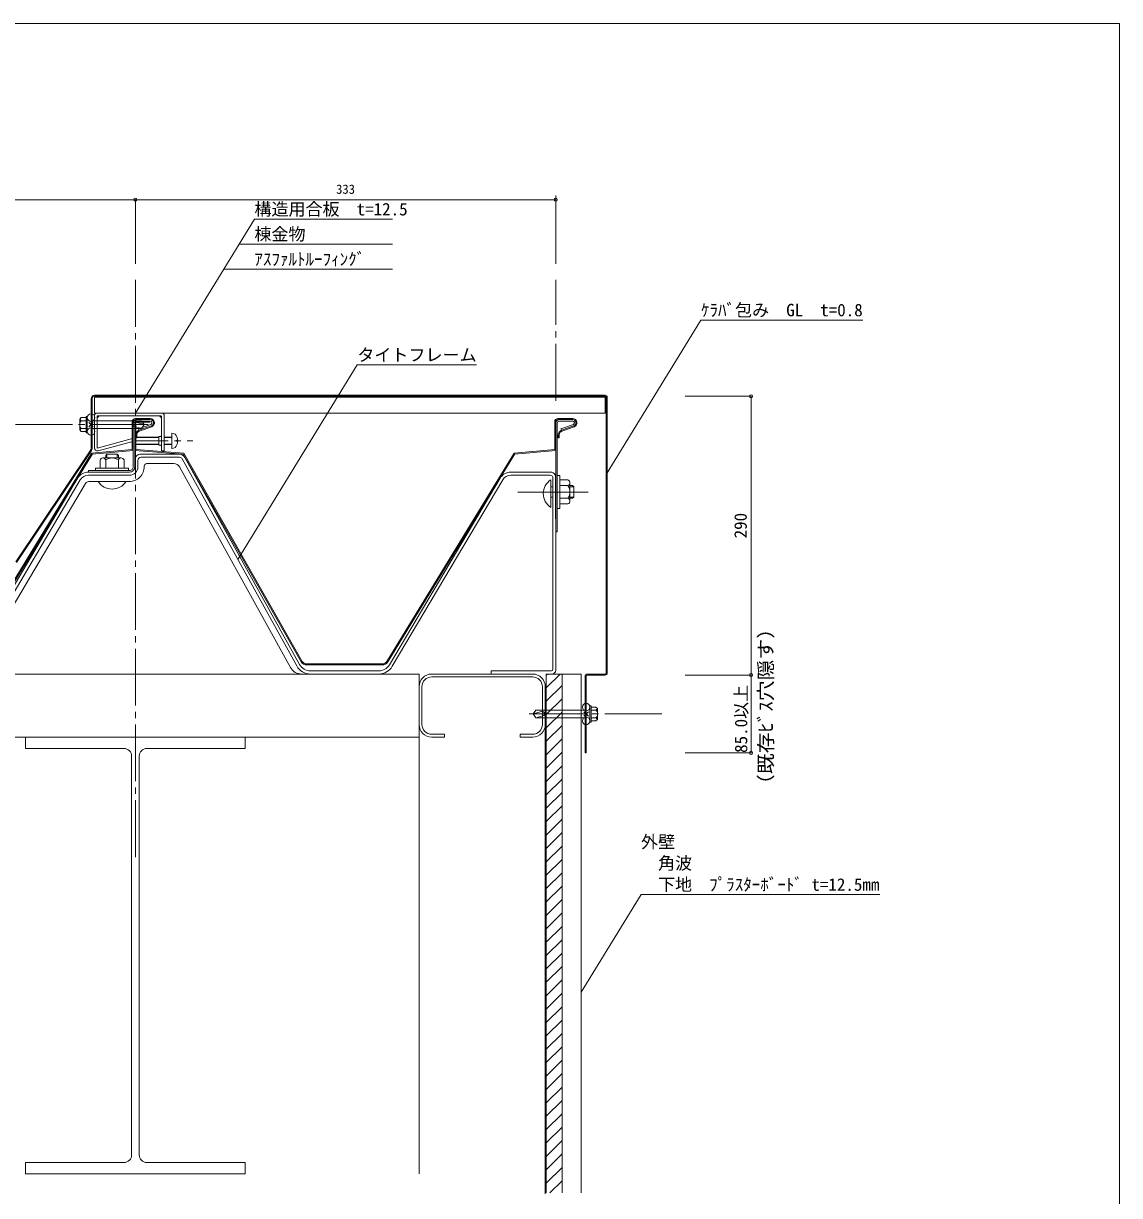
# Model space of a CAD drawing. Units: millimetres at full size, sheet at 1:5; details may follow other scales. Extents: x -3142 to 7368, y -2477 to 957.
# Drawn here: x 147 to 1015, y -370 to 558 of the extents above; entities that cross this region are included whole.
import ezdxf
from ezdxf.enums import TextEntityAlignment as Align

# ---------------------------------------------------------------- set-up
doc = ezdxf.new("R2010")
doc.units = ezdxf.units.MM
doc.header["$LTSCALE"] = 5
doc.header["$PDMODE"] = 32
doc.header["$PDSIZE"] = 2.5
doc.linetypes.add('CHAIN1', pattern=[8, 5, -1, 1, -1])
doc.linetypes.add('CHAIN2', pattern=[12, 9, -1, 1, -1])
for name, color, linetype, lineweight in [('0-0_0', 7, 'Continuous', 18), ('0-1_LAYER001', 7, 'Continuous', 18), ('0-3_LAYER003', 5, 'Continuous', 18), ('0-4_LAYER004', 7, 'Continuous', 18), ('0-6_LAYER006', 4, 'Continuous', 18), ('0-D', 8, 'Continuous', 18)]:
    doc.layers.add(name, color=color, linetype=linetype, lineweight=lineweight)
doc.styles.add('ＭＳ ゴシック', font='')
doc.styles.get('ＭＳ ゴシック').set_extended_font_data('MS Gothic')

# ---------------------------------------------------------------- blocks, each defined once
blk = doc.blocks.new('SH6-45')
at = {"layer": '0-4_LAYER004', "color": 6}
for p, q in [((9.167, 0), (-9.167, 0)), ((-7.083, 10), (-5, 7.917)), ((-5, 7.917), (-2.917, 10)), ((-5, 7.917), (-5, 1.667)), ((5, 7.917), (2.917, 10)), ((7.083, 10), (5, 7.917)), ((5, 7.917), (5, 1.667)), ((-14.167, -5), (14.167, -5)), ((-2.609, -62.34), (-5, -71.667)), ((3.049, -64), (0, -75))]:
    blk.add_line(p, q, dxfattribs=at)
blk.add_lwpolyline([(-10.833, 0), (-10.833, 1.667), (10.833, 1.667), (10.833, 0)], close=True, dxfattribs=at)
for points in [[(-9.167, 1.667), (-9.167, 7.917), (-7.083, 10), (7.083, 10), (9.167, 7.917), (9.167, 1.667)], [(-5, -5), (-5, -71.667), (0, -75), (5, -71.667), (5, -5)]]:
    blk.add_lwpolyline(points, dxfattribs=at)
for centre in [(-9.167, -5), (9.167, -5)]:
    blk.add_circle(centre, 5, dxfattribs=at)
blk.add_arc((0.291, -62.929), 2.959, 338.76959, 168.5333, dxfattribs=at)
at = {"layer": '0-D'}
for p, q in [((-2.946, -7.946), (2.946, -2.054)), ((-2.946, -2.054), (2.946, -7.946))]:
    blk.add_line(p, q, dxfattribs=at)
blk = doc.blocks.new('GROUP_7')
at = {"layer": '0-6_LAYER006'}
for p, q in [((490.87, 42.429), (491.144, 42.703)), ((490.87, 31.823), (501.75, 42.703)), ((490.87, 21.216), (503.37, 33.716)), ((490.87, 10.61), (503.37, 23.11)), ((490.87, 0.003), (503.37, 12.503)), ((490.87, -10.604), (503.37, 1.896)), ((490.87, -21.21), (503.37, -8.71)), ((490.87, -31.817), (503.37, -19.317)), ((490.87, -42.423), (503.37, -29.923)), ((490.87, -53.03), (503.37, -40.53)), ((490.87, -63.637), (503.37, -51.137)), ((490.87, -74.243), (503.37, -61.743)), ((490.87, -84.85), (503.37, -72.35)), ((490.87, -95.456), (503.37, -82.956)), ((490.87, -106.063), (503.37, -93.563)), ((490.87, -116.67), (503.37, -104.17)), ((490.87, -127.276), (503.37, -114.776)), ((490.87, -137.883), (503.37, -125.383)), ((490.87, -148.489), (503.37, -135.989)), ((490.87, -159.096), (503.37, -146.596)), ((490.87, -169.703), (503.37, -157.203)), ((490.87, -180.309), (503.37, -167.809)), ((490.87, -190.916), (503.37, -178.416)), ((490.87, -201.522), (503.37, -189.022)), ((490.87, -212.129), (503.37, -199.629)), ((490.87, -222.736), (503.37, -210.236)), ((490.87, -233.342), (503.37, -220.842)), ((490.87, -243.949), (503.37, -231.449)), ((490.87, -254.555), (503.37, -242.055)), ((490.87, -265.162), (503.37, -252.662)), ((490.87, -275.769), (503.37, -263.269)), ((490.87, -286.375), (503.37, -273.875)), ((490.87, -296.982), (503.37, -284.482)), ((490.87, -307.588), (503.37, -295.088)), ((490.87, -318.195), (503.37, -305.695)), ((490.87, -328.802), (503.37, -316.302)), ((490.87, -339.408), (503.37, -326.908)), ((490.87, -350.015), (503.37, -337.515)), ((490.87, -360.621), (503.37, -348.121)), ((493.777, -368.321), (503.37, -358.728))]:
    blk.add_line(p, q, dxfattribs=at)
blk = doc.blocks.new('GROUP_8')
at = {"layer": '0-4_LAYER004'}
blk.add_lwpolyline([(78.344, -7.297), (78.344, -16.297), (156.344, -16.297)], dxfattribs=at)
blk = doc.blocks.new('GROUP_9')
at = {"layer": '0-4_LAYER004'}
blk.add_lwpolyline([(156.344, -344.297), (78.344, -344.297), (78.344, -353.297), (252.344, -353.297), (252.344, -344.297), (174.344, -344.297)], dxfattribs=at)
blk = doc.blocks.new('GROUP_10')
at = {"layer": '0-4_LAYER004'}
blk.add_lwpolyline([(174.344, -16.297), (252.344, -16.297), (252.344, -7.297), (78.344, -7.297)], dxfattribs=at)
blk = doc.blocks.new('GROUP_15')
at = {"layer": '0-6_LAYER006'}
blk.add_line((503.37, 42.703), (503.37, -368.321), dxfattribs=at)
blk.add_lwpolyline([(490.87, -368.321), (490.87, 42.703), (503.37, 42.703)], dxfattribs=at)

msp = doc.modelspace()

# ---------------------------------------------------------------- linework, layer by layer
at = {"layer": '0-0_0'}
for p, q in [((-945, 558.15), (1015, 558.15)), ((1015, 558.15), (1015, -836.85)), ((-97.656, 418.49), (235.344, 418.49)), ((235.344, 418.49), (568.344, 418.49)), ((723.046, -19.76), (723.046, 262.784)), ((232.844, 220.623), (232.844, 242.553)), ((233.644, 242.553), (233.644, 219.897)), ((247.144, 245.053), (235.344, 245.053)), ((235.344, 244.253), (247.144, 244.253)), ((568.344, 242.553), (568.344, 219.897)), ((581.844, 245.053), (570.044, 245.053)), ((570.044, 244.253), (581.844, 244.253)), ((235.644, 220.553), (235.644, 241.253)), ((236.444, 229.873), (236.444, 232.243)), ((247.999, 239.403), (238.132, 235.813)), ((248.273, 238.651), (238.423, 235.055)), ((570.344, 229.873), (570.344, 232.243)), ((571.144, 229.873), (571.144, 232.243)), ((582.699, 239.403), (572.832, 235.813)), ((582.973, 238.651), (573.123, 235.055)), ((235.644, 229.873), (236.444, 229.873)), ((570.344, 229.873), (571.144, 229.873)), ((99.814, 52.613), (200.644, 217.703)), ((100.555, 52.293), (201.327, 217.283)), ((200.644, 217.703), (232.844, 220.623)), ((201.117, 216.943), (233.716, 219.903)), ((273.159, 216.933), (234.844, 219.803)), ((273.644, 217.703), (235.644, 220.553)), ((366.741, 52.423), (273.159, 216.933)), ((367.494, 52.723), (273.644, 217.703)), ((434.514, 52.613), (535.344, 217.703)), ((435.255, 52.293), (536.027, 217.283)), ((535.817, 216.943), (568.416, 219.903)), ((370.97, 50.703), (431.1, 50.703)), ((371.087, 49.903), (430.988, 49.903)), ((550.084, 42.703), (470.084, 42.703)), ((470.084, 40.403), (550.084, 40.403)), ((460.084, 2.703), (460.084, 32.703)), ((462.384, 32.703), (462.384, 2.703)), ((557.784, 2.703), (557.784, 32.703)), ((470.084, -4.997), (480.084, -4.997)), ((470.084, -7.297), (480.084, -7.297)), ((480.084, -4.997), (480.084, -7.297)), ((540.084, -7.297), (540.084, -4.997)), ((550.084, -4.997), (540.084, -4.997)), ((550.084, -7.297), (540.084, -7.297))]:
    msp.add_line(p, q, dxfattribs=at)
at = {"layer": '0-0_0', "color": 4}
for p, q in [((235.344, 418.49), (235.344, 367.573)), ((568.344, 418.49), (568.344, 367.573)), ((329.615, 403.086), (235.344, 249.484)), ((329.615, 403.086), (438.967, 403.086)), ((317.467, 383.292), (438.967, 383.292)), ((305.319, 363.499), (438.967, 363.499)), ((683.413, 323.164), (608.37, 200.89)), ((811.663, 323.164), (683.413, 323.164)), ((316.514, 133.41), (411.16, 287.624)), ((505.66, 287.624), (411.16, 287.624)), ((723.046, 262.784), (670.868, 262.784)), ((560.87, 41.79), (561.783, 42.703)), ((723.046, 41.903), (670.868, 41.903)), ((723.046, 41.903), (670.868, 41.903)), ((723.046, -19.76), (670.868, -19.76)), ((588.37, -209.403), (635.892, -131.973)), ((825, -131.973), (635.892, -131.973))]:
    msp.add_line(p, q, dxfattribs=at)
at = {"layer": '0-0_0', "color": 4, "linetype": 'CHAIN2'}
for p, q in [((235.344, -102.297), (235.344, 355.073)), ((568.344, 259.25), (568.344, 355.073)), ((140.384, 240.356), (248.168, 240.356)), ((652.299, 11.072), (544.515, 11.072))]:
    msp.add_line(p, q, dxfattribs=at)
at = {"layer": '0-0_0', "color": 5}
for p, q in [((200.244, 221.436), (200.244, 260.784)), ((201.044, 221.436), (201.044, 260.784)), ((203.044, 263.584), (607.37, 263.584)), ((203.044, 262.784), (607.37, 262.784)), ((222.231, 262.784), (607.37, 262.784)), ((608.37, 261.784), (608.37, 43.703)), ((609.17, 261.784), (609.17, 43.703)), ((264.244, 233.484), (264.244, 221.484)), ((235.644, 230.484), (253.944, 230.484)), ((235.644, 230.084), (253.944, 230.084)), ((235.644, 224.884), (253.944, 224.884)), ((235.644, 224.484), (253.944, 224.484)), ((258.244, 230.484), (264.244, 230.484)), ((258.244, 230.084), (264.244, 230.084)), ((258.244, 224.884), (264.244, 224.884)), ((258.244, 224.484), (264.244, 224.484)), ((268.097, 227.984), (268.732, 227.984)), ((569.544, 230.484), (569.544, 224.484)), ((199.907, 220.325), (140.598, 131.583)), ((200.572, 219.88), (141.263, 131.138)), ((591.639, 40.903), (591.639, -19.76)), ((592.439, 40.903), (592.439, -19.76)), ((593.439, 42.703), (607.37, 42.703)), ((607.37, 41.903), (593.439, 41.903)), ((591.639, -19.76), (592.439, -19.76))]:
    msp.add_line(p, q, dxfattribs=at)
at = {"layer": '0-0_0', "color": 33}
for p, q in [((202.844, 261.984), (607.37, 261.984)), ((202.844, 261.716), (202.844, 249.484)), ((607.37, 249.484), (607.37, 261.984)), ((607.37, 249.484), (202.844, 249.484))]:
    msp.add_line(p, q, dxfattribs=at)
at = {"layer": '0-0_0', "color": 3}
for p, q in [((202.844, 247.184), (202.844, 221.784)), ((205.144, 249.484), (255.944, 249.484)), ((206.558, 247.184), (205.144, 245.769)), ((205.144, 247.184), (205.144, 221.784)), ((205.144, 247.184), (255.544, 247.184)), ((254.53, 247.184), (255.944, 245.769)), ((255.944, 247.184), (255.944, 219.484)), ((258.244, 247.184), (258.244, 219.484)), ((233.005, 229.249), (205.144, 221.784)), ((233.44, 226.984), (205.74, 219.562)), ((233.44, 226.984), (232.844, 229.206)), ((253.944, 230.984), (255.444, 230.984)), ((255.944, 219.484), (258.244, 219.484))]:
    msp.add_line(p, q, dxfattribs=at)
at = {"layer": '0-0_0', "linetype": 'CHAIN1'}
msp.add_line((236.244, 227.484), (280.744, 227.484), dxfattribs=at)
at = {"layer": '0-0_0'}
for points in [[(236.644, 242.253), (246.844, 242.253), (246.844, 243.053)], [(535.344, 217.703), (567.544, 220.623), (567.544, 242.553)], [(573.37, 42.703), (588.37, 42.703), (588.37, -368.321)]]:
    msp.add_lwpolyline(points, dxfattribs=at)
at = {"layer": '0-0_0', "color": 3}
msp.add_lwpolyline([(253.944, 230.984), (253.944, 223.984), (255.444, 223.984)], dxfattribs=at)
at = {"layer": '0-0_0', "color": 5}
msp.add_lwpolyline([(268.097, 227.984), (268.097, 226.984), (268.732, 226.984)], dxfattribs=at)
for centre, radius, start, end in [((203.044, 260.784), 2.8, 90, 180), ((203.044, 260.784), 2, 90, 180), ((607.37, 261.784), 1.8, 0, 90), ((607.37, 261.784), 1, 0, 90), ((264.244, 229.265), 4.219, 17.94529, 90.00005), ((264.244, 225.702), 4.219, 269.99995, 342.05471), ((258.744, 227.484), 10, 2.86598, 17.94529), ((258.744, 227.484), 10, 342.05471, 357.13402), ((198.244, 221.436), 2, 326.24404, 0), ((198.244, 221.436), 2.8, 326.24404, 0), ((593.439, 40.903), 1.8, 90, 180), ((593.439, 40.903), 1, 90, 180), ((607.37, 43.703), 1, 270, 0), ((607.37, 43.703), 1.8, 270, 0)]:
    msp.add_arc(centre, radius, start, end, dxfattribs=at)
at = {"layer": '0-0_0', "color": 3}
for centre, radius, start, end in [((205.144, 247.184), 2.3, 90, 180), ((255.944, 247.184), 2.3, 0, 90), ((255.444, 231.484), 0.5, 270, 0), ((255.444, 223.484), 0.5, 0, 90), ((205.144, 221.784), 2.3, 180, 285)]:
    msp.add_arc(centre, radius, start, end, dxfattribs=at)
at = {"layer": '0-0_0'}
for centre, radius, start, end in [((235.344, 242.553), 2.5, 90.00004, 180.00004), ((235.344, 242.553), 1.7, 90.00004, 180.00004), ((236.644, 241.253), 1, 89.99996, 180.00004), ((247.144, 241.754), 3.3, 290.00438, 90.00443), ((570.044, 242.553), 2.5, 89.99996, 180.00004), ((571.344, 241.253), 3, 89.99996, 180.00004), ((570.044, 242.553), 1.7, 89.99996, 180.00004), ((581.844, 241.754), 3.3, 290.00438, 90.00443), ((239.443, 232.243), 3.799, 109.99719, 179.99723), ((239.444, 232.243), 3, 109.96027, 180.00117), ((574.143, 232.243), 3.799, 109.99719, 179.99723), ((574.144, 232.243), 3, 109.96027, 180.00117), ((371.081, 54.899), 4.996, 209.70993, 270.07602), ((370.969, 54.701), 3.998, 209.65489, 270.02099), ((430.992, 54.901), 4.998, 269.96162, 328.54584), ((431.105, 54.701), 3.998, 269.9332, 328.51742), ((470.084, 32.703), 10, 90, 180), ((470.084, 32.703), 7.7, 90, 180), ((550.084, 32.703), 10, 0, 90), ((550.084, 32.703), 7.7, 0, 90), ((470.084, 2.703), 10, 180, 270), ((470.084, 2.703), 7.7, 180, 270), ((550.084, 2.703), 10, 270, 0), ((550.084, 2.703), 7.7, 270, 0)]:
    msp.add_arc(centre, radius, start, end, dxfattribs=at)
at = {"layer": '0-0_0', "color": 1}
for centre in [(247.144, 241.753), (581.844, 241.753)]:
    msp.add_arc(centre, 2.5, 289.99785, 89.99789, dxfattribs=at)
at = {"layer": '0-0_0', "color": 6}
for p in [(235.344, 418.49), (568.344, 418.49), (723.046, 262.784), (723.046, 41.903), (723.046, -19.76)]:
    msp.add_point(p, dxfattribs=at)
at = {"layer": '0-1_LAYER001', "color": 3}
msp.add_line((568.344, 421.75), (568.344, 377.25), dxfattribs=at)
at = {"layer": '0-3_LAYER003'}
for p, q in [((236.644, 244.253), (247.144, 244.253)), ((236.644, 243.053), (247.144, 243.053)), ((571.344, 244.253), (581.844, 244.253)), ((571.344, 243.053), (581.844, 243.053)), ((233.644, 241.253), (233.644, 206.903)), ((234.844, 206.903), (234.844, 241.253)), ((568.344, 45.703), (568.344, 241.253)), ((569.544, 155.253), (569.544, 241.253)), ((209.594, 213.903), (224.094, 213.903)), ((212.844, 216.903), (211.844, 215.903)), ((211.844, 213.903), (211.844, 215.903)), ((212.844, 216.903), (220.844, 216.903)), ((212.844, 216.903), (212.844, 213.903)), ((220.844, 216.903), (220.844, 213.903)), ((221.844, 215.903), (220.844, 216.903)), ((221.844, 213.903), (221.844, 215.903)), ((270.211, 216.933), (239.844, 216.933)), ((270.211, 214.433), (239.844, 214.433)), ((365.324, 50.353), (274.586, 214.353)), ((203.844, 205.903), (229.844, 205.903)), ((203.844, 203.903), (203.844, 205.903)), ((207.344, 205.903), (207.344, 212.403)), ((211.844, 205.903), (211.844, 212.403)), ((221.844, 205.903), (221.844, 212.403)), ((226.344, 205.903), (226.344, 212.403)), ((229.844, 203.903), (229.844, 205.903)), ((237.344, 206.903), (237.344, 211.933)), ((242.344, 207.203), (242.344, 207.433)), ((265.79, 209.433), (244.344, 209.433)), ((358.119, 47.885), (270.165, 206.853)), ((363.137, 49.143), (272.399, 213.143)), ((101.998, 50.103), (189.515, 197.793)), ((104.148, 48.823), (191.666, 196.523)), ((198.118, 203.903), (230.644, 203.903)), ((198.118, 203.903), (198.118, 202.703)), ((198.118, 202.703), (230.644, 202.703)), ((198.118, 200.203), (230.644, 200.203)), ((198.403, 195.203), (230.344, 195.203)), ((436.698, 50.103), (524.215, 197.793)), ((438.848, 48.823), (526.366, 196.523)), ((563.891, 202.703), (532.818, 202.703)), ((563.891, 200.203), (532.818, 200.203)), ((564.462, 174.67), (564.462, 196.67)), ((566.079, 46.203), (566.079, 198.913)), ((568.266, 200.123), (568.266, 165.773)), ((569.544, 199.949), (571.544, 199.949)), ((571.544, 199.949), (571.544, 173.949)), ((571.544, 196.449), (578.044, 196.449)), ((109.143, 47.453), (195.822, 193.733)), ((594.034, 186.753), (538.434, 186.753)), ((566.079, 190.949), (564.462, 190.949)), ((571.544, 191.949), (578.044, 191.949)), ((579.544, 194.199), (579.544, 179.699)), ((579.544, 191.949), (581.544, 191.949)), ((582.544, 190.949), (579.544, 190.949)), ((582.544, 190.949), (581.544, 191.949)), ((582.544, 190.949), (582.544, 182.949)), ((566.079, 182.949), (564.462, 182.949)), ((571.544, 181.949), (578.044, 181.949)), ((571.544, 177.449), (578.044, 177.449)), ((582.544, 182.949), (579.544, 182.949)), ((579.544, 181.949), (581.544, 181.949)), ((581.544, 181.949), (582.544, 182.949)), ((569.544, 173.949), (571.544, 173.949)), ((569.544, 155.253), (568.344, 155.253)), ((200.259, 42.703), (428.095, 42.703)), ((374.059, 45.203), (428.095, 45.203)), ((517.067, 45.203), (517.067, 42.703)), ((517.067, 45.203), (565.079, 45.203))]:
    msp.add_line(p, q, dxfattribs=at)
for points in [[(247.589, 240.523), (237.722, 236.933), (238.132, 235.813)], [(582.289, 240.523), (572.422, 236.933), (572.832, 235.813)]]:
    msp.add_lwpolyline(points, dxfattribs=at)
for centre, radius, start, end in [((236.644, 241.253), 3, 89.99996, 180.00004), ((236.644, 241.253), 1.8, 89.99996, 180.00004), ((247.144, 241.753), 2.5, 289.99785, 89.99789), ((247.144, 241.749), 1.304, 289.97565, 89.9757), ((571.344, 241.253), 1.8, 89.99996, 180.00004), ((581.844, 241.753), 2.5, 289.99785, 89.99789), ((581.844, 241.749), 1.304, 289.97565, 89.9757), ((209.594, 211.466), 2.438, 22.61984, 157.38016), ((216.844, 204.82), 9.083, 56.60151, 123.39849), ((224.094, 211.466), 2.438, 22.61984, 157.38016), ((239.844, 211.933), 5, 89.99996, 180.00004), ((239.844, 211.933), 2.5, 89.99996, 180.00004), ((270.211, 211.932), 2.501, 28.95501, 89.99953), ((270.211, 211.933), 5, 28.94928, 89.9938), ((230.344, 207.203), 12, 269.99996, 360), ((230.644, 206.903), 3, 269.99996, 360), ((230.644, 206.903), 4.2, 269.99996, 360), ((230.644, 206.903), 6.7, 269.99996, 360), ((244.344, 207.433), 2, 89.99996, 180.00004), ((265.79, 204.433), 5, 28.94928, 89.9938), ((198.125, 192.699), 10.004, 90.03918, 149.39032), ((198.121, 192.702), 7.501, 90.02339, 149.37452), ((198.403, 192.203), 3, 89.98797, 149.3391), ((216.844, 202.286), 13.083, 212.77904, 327.22096), ((532.825, 192.699), 10.004, 90.03918, 149.39032), ((532.821, 192.702), 7.501, 90.02339, 149.37452), ((571.545, 185.67), 13.083, 122.77904, 237.22096), ((563.891, 197.702), 2.501, 28.95501, 89.99953), ((563.891, 197.703), 5, 28.94928, 89.9938), ((577.107, 194.199), 2.438, 292.61984, 67.38016), ((570.461, 186.949), 9.083, 326.60151, 33.39849), ((577.107, 179.699), 2.438, 292.61984, 67.38016), ((366.87, 52.727), 10.001, 208.94473, 272.2292), ((374.067, 55.198), 12.495, 208.98702, 270.03154), ((374.067, 55.199), 9.996, 208.99789, 270.04241), ((428.097, 55.202), 9.999, 269.98892, 329.34005), ((428.102, 55.198), 12.495, 269.97052, 329.32165), ((565.079, 46.203), 1, 270, 360), ((565.344, 45.703), 3, 270, 360)]:
    msp.add_arc(centre, radius, start, end, dxfattribs=at)
at = {"layer": '0-4_LAYER004'}
for p, q in [((-270.363, 42.703), (460.084, 42.703)), ((460.084, 42.703), (460.084, -353.297)), ((560.084, 32.703), (560.084, -369.092)), ((-270.363, -7.297), (460.084, -7.297)), ((232.344, -22.297), (232.344, -338.299)), ((238.344, -338.299), (238.344, -22.297))]:
    msp.add_line(p, q, dxfattribs=at)
for centre, radius, start, end in [((226.344, -22.297), 6, 359.99996, 90.00004), ((244.344, -22.297), 6, 89.99996, 180.00004), ((226.345, -338.298), 5.999, 269.99041, 359.99049), ((244.343, -338.298), 5.999, 180.00951, 270.00959)]:
    msp.add_arc(centre, radius, start, end, dxfattribs=at)

# ---------------------------------------------------------------- block references
at = {"layer": '0-0_0', "yscale": 0.6}
for p, xscale, rotation in [((197.244, 240.356), 0.6, 90), ((595.439, 11.072), -0.6, 270)]:
    msp.add_blockref('SH6-45', p, dxfattribs=dict(at, xscale=xscale, rotation=rotation))
at = {"layer": '0-0_0'}
msp.add_blockref('GROUP_7', (70, 0), dxfattribs=at)
at = {"layer": '0-4_LAYER004'}
for name in ['GROUP_8', 'GROUP_10', 'GROUP_9']:
    msp.add_blockref(name, (70, 0), dxfattribs=at)
at = {"layer": '0-6_LAYER006'}
msp.add_blockref('GROUP_15', (70, 0), dxfattribs=at)

# ---------------------------------------------------------------- texts
at = {"layer": '0-0_0', "color": 4, "style": 'ＭＳ ゴシック'}
msp.add_text('333', height=7.331, dxfattribs=at).set_placement((394.344, 420.99), align=Align.BOTTOM_LEFT)
at = {"layer": '0-0_0', "style": 'ＭＳ ゴシック'}
for s, p in [('構造用合板\u3000t=12.5', (329.615, 403.086)), ('ｱｽﾌｧﾙﾄﾙｰﾌｨﾝｸﾞ', (329.615, 363.499))]:
    msp.add_text(s, height=9.897, dxfattribs=at).set_placement(p, align=Align.BOTTOM_LEFT)
for s, p in [('290', (722.644, 150.182)), ('85.0以上', (723.046, -19.76))]:
    msp.add_text(s, height=9.897, rotation=90, dxfattribs=at).set_placement(p, align=Align.BOTTOM_LEFT)
at = {"layer": '0-0_0', "style": 'ＭＳ ゴシック', "width": 1.1}
msp.add_text('（既存ﾋﾞｽ穴隠す）', height=11, rotation=90, dxfattribs=at).set_placement((743.529, -53.143), align=Align.BOTTOM_LEFT)
at = {"layer": '0-1_LAYER001', "style": 'ＭＳ ゴシック'}
for s, p in [('棟金物', (329.615, 383.292)), ('ｹﾗﾊﾞ包み\u3000GL\u3000t=0.8', (683.413, 323.164)), ('タイトフレーム', (411.16, 287.624)), ('外壁', (635.892, -98.152)), ('\u3000角波', (635.892, -115.062)), ('\u3000下地\u3000ﾌﾟﾗｽﾀｰﾎﾞｰﾄﾞ t=12.5mm', (635.892, -131.973))]:
    msp.add_text(s, height=9.897, dxfattribs=at).set_placement(p, align=Align.BOTTOM_LEFT)

doc.saveas('drawing.dxf')
